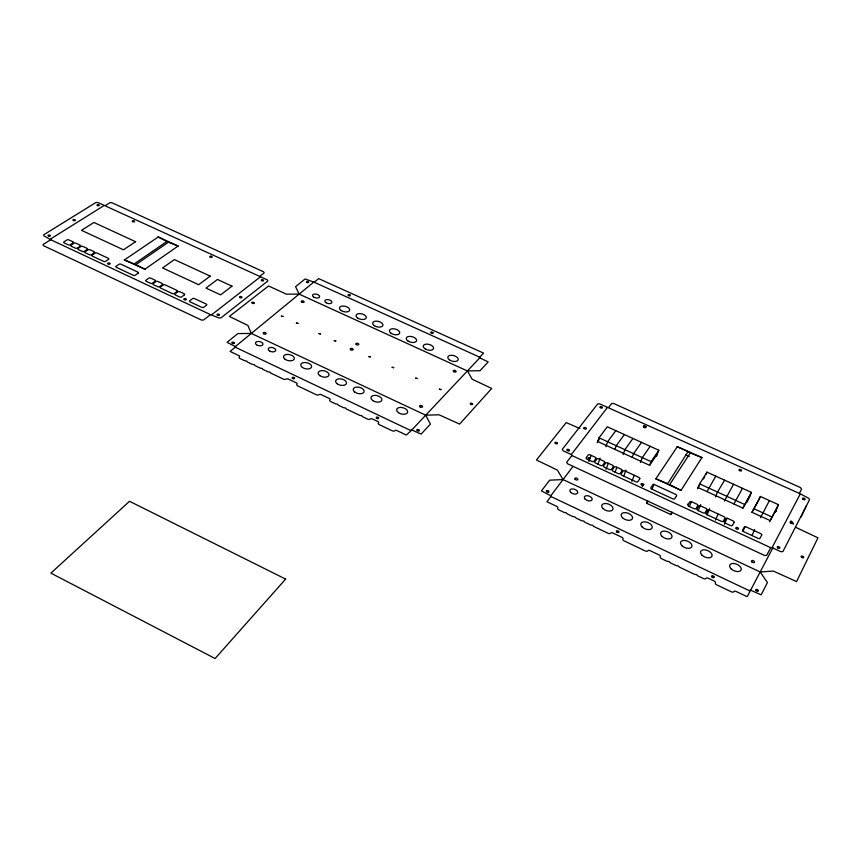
<?xml version="1.0" encoding="UTF-8"?>
<svg xmlns="http://www.w3.org/2000/svg" width="861" height="861" viewBox="0 0 861 861"><rect width="100%" height="100%" fill="white"/><g stroke="black" fill="none" stroke-linecap="round" stroke-linejoin="round"><path stroke-width="1.29" d="M588.924 461.485L591.098 455.415M597.254 442.715L599.019 437.808L607.296 426.787L658.826 450.238L656.469 456.33M597.9 464.219L600.095 458.16M605.843 446.655L607.618 441.747L615.819 430.661M606.036 469.406L608.253 463.347M614.894 449.377L616.25 445.697L624.365 434.557M615.077 472.172L616.885 467.329M623.073 454.565L624.903 449.657L632.943 438.453M623.708 476.165L625.99 470.106M632.2 457.309L633.588 453.639L641.542 442.371M631.899 481.385L634.213 475.326M640.423 462.529L642.295 457.621L650.173 446.299M599.202 439.487L597.695 441.499L649.614 465.317L651.034 461.625L658.826 450.238M672.269 512.37L670.859 514.577L646.546 503.244L647.472 500.865M652.143 488.962L654.016 484.205M670.859 514.577L671.828 512.198M689.317 506.537L691.308 501.694M697.593 488.757L699.616 483.871L706.946 472.14L751.427 492.384L747.154 502.092M705.934 474.572L706.946 472.14M698.185 510.638L700.714 504.6M706.999 491.62L715.782 476.155M707.075 514.727A1.668 0.936 22 0 1 706.042 513.21L707.828 510.25A1.668 0.936 22 0 1 709.819 510.153L723.94 516.675A1.679 0.936 22.3 0 1 724.984 518.182L723.251 521.174A1.679 0.936 22.3 0 1 721.249 521.282L707.075 514.727L709.636 508.722M715.426 496.948L717.493 492.061L724.65 480.19M715.491 520.098L718.074 514.06M724.381 501.059L733.55 484.248M724.435 524.241L727.05 518.204M733.906 503.965L742.473 488.305M699.423 485.41L698.088 487.552L742.925 508.108L751.427 492.384M742.957 531.366L745.099 526.545M776.805 508.334L770.175 520.614L751.976 512.263L760.403 496.474L778.462 504.686L775.148 511.961M758.789 500.112L760.403 496.474M751.997 535.553L754.71 529.526M760.511 517.633L769.422 500.575M769.626 521.82L778.462 504.686M775.374 512.295L776.461 509.906L775.255 512.144M801.139 516.944L806.294 505.741M770.735 547.693L766.699 555.377L764.676 555.506L567.56 463.767L566.689 462.325L571.887 455.534L571.306 454.586L563.137 450.798L562.276 449.388L597.695 403.895L599.6 403.841L799.331 493.385L808.511 498.153L809.598 499.606L782.897 551.578L780.895 551.707L772.069 547.618L770.735 547.693L571.887 455.534M799.331 493.385L801.613 489.048L800.536 487.617L613.57 403.443L611.676 403.497L608.727 407.35M772.069 547.618L800.063 494.343M749.78 590.56L750.092 589.979L761.146 594.833L767.452 582.542L760.177 571.973L563.051 479.577L549.684 480.18L541.418 490.942L551.309 495.979L546.95 501.748L556.884 506.451A1.636 0.958 19.1 0 1 557.756 507.947A2.174 1.281 19.2 0 0 558.907 509.927L563.783 512.241A2.185 1.291 19.4 0 0 565.634 512.564L566.441 512.941A2.185 1.291 19.5 0 0 567.69 514.103L572.576 516.417A2.185 1.291 19.6 0 0 574.438 516.74L575.245 517.117A2.185 1.291 19.7 0 0 576.493 518.279L581.401 520.604A2.196 1.291 19.8 0 0 583.263 520.927L584.07 521.314A2.196 1.291 20 0 0 585.329 522.476L590.248 524.812A2.196 1.291 20.1 0 0 592.11 525.124L592.928 525.511A2.196 1.302 20.2 0 0 594.198 526.684L608.038 533.26A2.206 1.302 20.6 0 0 610.772 533.099A1.657 0.979 20.7 0 1 612.817 532.981L621.997 537.339A1.657 0.979 20.9 0 1 622.944 538.878A2.217 1.302 21 0 0 624.203 540.934L645.233 550.922A2.228 1.313 21.6 0 0 647.956 550.749A1.679 0.99 21.7 0 1 650.001 550.62L659.311 555.044A1.679 0.99 21.9 0 1 660.301 556.604A2.249 1.324 22 0 0 661.614 558.703L666.683 561.103A2.249 1.324 22.2 0 0 668.556 561.415L669.395 561.813A2.249 1.324 22.3 0 0 670.741 563.029L675.81 565.44A2.249 1.324 22.4 0 0 677.693 565.752L678.533 566.161A2.26 1.324 22.5 0 0 679.889 567.367L694.181 574.158A2.271 1.335 22.9 0 0 696.065 574.481L696.915 574.879A2.271 1.335 23 0 0 698.271 576.106L703.405 578.538A2.271 1.335 23.1 0 0 706.117 578.355A1.711 1.001 23.2 0 1 708.151 578.205L714.329 581.132A1.711 1.001 23.4 0 1 715.383 582.746A2.282 1.335 23.5 0 0 716.793 584.899L731.28 591.776A2.292 1.335 23.8 0 0 733.992 591.572A1.722 1.001 23.9 0 1 736.015 591.432L746.67 596.479L747.348 596.425L750.146 591.098L550.911 496.496M750.609 590.215L772.887 547.747M751.976 512.263L758.164 501.22M742.925 508.108L749.813 496.033M703.426 478.996L704.761 476.865M681.148 490.135L701.78 457.804M646.546 503.244L647.989 501.07M656.007 478.555L677.295 446.719M642.317 486.487L643.737 484.377M649.614 465.317L657.406 453.898M550.825 495.753L572.974 466.447M571.306 454.586L607.457 407.382M410.869 430.252L411.31 429.779L421.147 434.073L430.403 424.107L425.711 415.196L251.304 333.433L237.84 333.594L227.089 342.323L235.763 346.757L230.081 351.439L238.874 355.604A1.518 0.861 10.7 0 1 239.39 356.863A2.034 1.141 10.8 0 0 240.068 358.542L244.384 360.587A2.034 1.152 10.9 0 0 246.149 360.899L246.859 361.233A2.034 1.152 10.9 0 0 247.828 362.223L252.155 364.278A2.034 1.152 11 0 0 253.93 364.58L254.641 364.924A2.034 1.152 11.1 0 0 255.609 365.914L259.947 367.97A2.034 1.152 11.2 0 0 261.722 368.282L262.444 368.626A2.034 1.162 11.3 0 0 263.423 369.627L267.771 371.694A2.034 1.162 11.4 0 0 269.547 371.995L270.268 372.339A2.045 1.162 11.5 0 0 271.247 373.34L283.484 379.152A2.045 1.162 11.8 0 0 286.229 379.088A1.539 0.872 11.9 0 1 288.295 379.044L296.41 382.897A1.539 0.883 12.1 0 1 296.98 384.189A2.045 1.173 12.2 0 0 297.755 385.922L316.31 394.736A2.056 1.184 12.6 0 0 319.065 394.672A1.539 0.893 12.7 0 1 321.121 394.618L329.343 398.514A1.55 0.893 12.9 0 1 329.957 399.838A2.066 1.195 13 0 0 330.764 401.603L335.23 403.723A2.066 1.195 13.1 0 0 337.028 404.035L337.77 404.39A2.066 1.195 13.2 0 0 338.814 405.423L343.291 407.544A2.066 1.195 13.3 0 0 345.089 407.856L345.831 408.211A2.066 1.195 13.4 0 0 346.875 409.255L359.478 415.239A2.077 1.205 13.7 0 0 361.276 415.551L361.975 415.798A2.077 1.205 13.8 0 0 363.084 416.95L367.604 419.092A2.077 1.205 14 0 0 370.359 419.016A1.561 0.904 14 0 1 372.415 418.952L377.85 421.524A1.561 0.904 14.2 0 1 378.517 422.88A2.088 1.216 14.3 0 0 379.4 424.699L392.164 430.758A2.088 1.216 14.6 0 0 394.908 430.661A1.571 0.915 14.7 0 1 396.964 430.597L406.349 435.042L411.095 430.704L235.257 347.187M479.728 357.207L314.2 282.236L318.635 278.598L483.581 353.118L479.34 357.616L488.176 361.921L480.029 370.693L467.394 370.951L299.133 294.118L286.379 294.161L268.524 285.992L229.381 316.45L247.893 325.426L251.304 333.433M411.773 429.994L479.771 357.81M688.187 504.115L687.573 504.288M235.344 346.563L313.361 282.419M314.2 282.236L305.085 278.964L295.581 286.681L299.133 294.118M210.504 314.631L203.519 320.044L201.496 320.066L43.362 245.622L43.05 244.535L50.734 239.724L210.504 314.631L218.909 317.924L220.922 317.913L267.836 280.998L267.34 279.89L97.874 202.507L95.969 202.475L43.631 234.849L43.933 235.914L50.734 239.724M260.173 276.037L264.166 272.948L263.67 271.85L111.855 202.712L109.95 202.69L105.548 205.445M211.849 314.62L260.506 276.768M144.896 269.213L177.85 246.214M124.641 259.774L158.004 237.13M50.53 239.003L104.267 205.424M760.177 571.973L773.35 571.069L796.565 581.573L817.95 537.824L795.79 527.362M425.711 415.196L439.056 414.798L459.645 424.086L491.706 388.462L472.129 379.195L467.394 370.951M643.91 425.56L646.363 426.669M690.576 452.703L677.058 446.611L702.167 457.675L690.307 452.929L669.707 484.528L681.223 490.501L655.587 478.694L667.727 483.613L688.068 451.605M685.679 454.963L689.274 456.599M579.819 428.487L566.215 422.579L536.457 459.989L557.401 470.117L563.051 479.577M599.019 437.808L651.034 461.625M699.616 483.871L744.539 504.438M753.612 508.593L771.843 516.944M791.044 520.883L793.422 524.123M472.076 403.96L472.603 404.401A1.259 0.71 16.1 0 1 471.914 404.648L470.978 404.444A1.259 0.71 16.1 0 1 470.343 403.917L470.935 403.895L470.375 403.368A1.259 0.71 16.1 0 1 471.053 403.12L472 403.325A1.259 0.71 16.1 0 1 472.635 403.852L472.076 403.96M439.401 389.172L440.94 389.624L439.401 389.172M431.426 332.529L430.877 332.701A1.195 0.635 14.7 0 0 431.479 333.185L432.373 333.368A1.195 0.635 14.7 0 0 433.029 333.164L432.48 332.916L433.083 332.669A1.195 0.635 14.7 0 0 432.48 332.195L431.598 332.002A1.195 0.635 14.7 0 0 430.93 332.206L431.426 332.529M417.531 430.07L416.928 430.285A1.302 0.753 15.2 0 0 417.574 430.834L418.543 431.049A1.302 0.753 15.2 0 0 419.275 430.78L418.672 430.5L419.329 430.199A1.302 0.753 15.2 0 0 418.683 429.65L417.714 429.445A1.302 0.753 15.2 0 0 416.982 429.704L417.531 430.07M417.208 378.528L415.669 378.194L417.208 378.528M393.692 367.647L392.153 367.324L393.692 367.647M376.86 417.714L376.246 417.919A1.291 0.753 14.2 0 0 376.881 418.468L377.85 418.683A1.291 0.753 14.2 0 0 378.582 418.424L378.001 418.145L378.668 417.843A1.291 0.753 14.2 0 0 378.033 417.294L377.064 417.09A1.291 0.753 14.2 0 0 376.322 417.348L376.86 417.714M370.381 356.863L368.852 356.54L370.381 356.863M349.76 295.323L350.223 295.7A1.173 0.613 12.9 0 1 349.544 295.893L348.662 295.71A1.173 0.613 12.9 0 1 348.102 295.248L348.673 295.248L348.188 294.785A1.173 0.613 12.9 0 1 348.866 294.591L349.749 294.774A1.173 0.613 12.9 0 1 350.309 295.237L349.76 295.323M335.801 340.881L334.262 340.665L335.801 340.881M320.583 333.842L319.054 333.627L320.583 333.842M292.815 377.904L292.191 378.097A1.27 0.732 12 0 0 292.783 378.625L293.741 378.829A1.27 0.732 12 0 0 294.494 378.592L293.924 378.323L294.613 378.044A1.27 0.732 12 0 0 294.021 377.516L293.074 377.312A1.27 0.732 12 0 0 292.31 377.548L292.815 377.904M308.098 282.139L308.55 282.516A1.173 0.613 12 0 1 307.861 282.709L306.979 282.526A1.173 0.613 12 0 1 306.43 282.064L307.011 282.064L306.538 281.612A1.173 0.613 12 0 1 307.226 281.418L308.098 281.601A1.173 0.613 12 0 1 308.647 282.064L308.098 282.139M297.928 323.359L296.399 323.144L297.928 323.359M803.033 557.132L803.668 557.53A1.388 0.764 24.2 0 1 803.055 557.842L802.065 557.637A1.388 0.764 24.2 0 1 801.268 557.013L801.86 556.981L801.139 556.357A1.388 0.764 24.2 0 1 801.752 556.045L802.743 556.249A1.388 0.764 24.2 0 1 803.539 556.873L803.033 557.132M282.935 316.428L281.407 316.213L282.935 316.428M757.658 590.506L758.315 590.926A1.431 0.829 24.2 0 1 757.658 591.27L756.636 591.055A1.431 0.829 24.2 0 1 755.829 590.409L756.442 590.355L755.721 589.71A1.431 0.829 24.2 0 1 756.367 589.365L757.4 589.581A1.431 0.829 24.2 0 1 758.197 590.226L757.658 590.506M253.64 302.943L254.092 303.33A1.205 0.646 11 0 1 253.36 303.535L252.456 303.341A1.205 0.646 11 0 1 251.907 302.868L252.51 302.857L252.036 302.383A1.205 0.646 11 0 1 252.768 302.179L253.672 302.372A1.205 0.646 11 0 1 254.221 302.846L253.64 302.943M233.74 342.947L234.203 343.367A1.259 0.7 10.6 0 1 233.439 343.593L232.502 343.388A1.259 0.7 10.6 0 1 231.943 342.882L232.567 342.872L232.083 342.366A1.259 0.7 10.6 0 1 232.847 342.14L233.783 342.344A1.259 0.7 10.6 0 1 234.343 342.85L233.74 342.947M712.262 576.472L711.681 576.848A1.421 0.829 23.3 0 0 712.467 577.494L713.489 577.709A1.421 0.829 23.3 0 0 714.156 577.376L713.446 576.73L714.07 576.687A1.421 0.829 23.3 0 0 713.285 576.041L712.251 575.826A1.421 0.829 23.3 0 0 711.595 576.16L712.262 576.472M618.263 531.84L618.865 532.238A1.378 0.807 20.7 0 1 618.176 532.55L617.165 532.335A1.378 0.807 20.7 0 1 616.433 531.721L617.057 531.689L616.39 531.065A1.378 0.807 20.7 0 1 617.079 530.753L618.09 530.968A1.378 0.807 20.7 0 1 618.833 531.581L618.263 531.84M589.742 458.45L588.149 457.977L589.742 458.45M548.22 491.577L548.801 491.965A1.345 0.786 18.7 0 1 548.102 492.255L547.101 492.051A1.345 0.786 18.7 0 1 546.401 491.459L547.026 491.427L546.401 490.835A1.345 0.786 18.7 0 1 547.101 490.544L548.091 490.748A1.345 0.786 18.7 0 1 548.791 491.34L548.22 491.577M556.809 443.254L557.379 443.609A1.291 0.721 18.2 0 1 556.701 443.867L555.754 443.673A1.291 0.721 18.2 0 1 555.076 443.114L555.668 443.092L555.065 442.543A1.291 0.721 18.2 0 1 555.732 442.274L556.69 442.479A1.291 0.721 18.2 0 1 557.368 443.028L556.809 443.254M761.684 535.144L760.037 538.19A1.7 0.947 23.2 0 1 758.035 538.319L743.678 531.668A1.69 0.947 22.9 0 1 742.602 530.128L744.291 527.104A1.69 0.936 22.8 0 1 746.283 526.986L760.597 533.594A1.7 0.936 23.2 0 1 761.684 535.144M734.121 522.401L732.399 525.404A1.69 0.936 22.5 0 1 730.397 525.522L725.317 523.165A1.679 0.936 22.4 0 1 724.262 521.648L726.006 518.656A1.679 0.936 22.4 0 1 727.997 518.537L733.066 520.883A1.679 0.936 22.5 0 1 734.121 522.401M706.816 509.787L705.041 512.747A1.668 0.936 21.9 0 1 703.039 512.855L698.002 510.519A1.668 0.936 21.8 0 1 696.98 509.023L698.788 506.074A1.668 0.926 21.8 0 1 700.779 505.977L705.794 508.291A1.668 0.926 21.9 0 1 706.816 509.787M697.776 505.611L695.979 508.55A1.668 0.936 21.7 0 1 693.977 508.657L688.951 506.333A1.668 0.936 21.6 0 1 687.95 504.837L689.769 501.909A1.657 0.926 21.5 0 1 691.77 501.812L696.764 504.126A1.657 0.926 21.7 0 1 697.776 505.611M676.552 495.807L674.701 498.713A1.657 0.926 21.2 0 1 672.699 498.81L651.831 489.156A1.647 0.926 20.6 0 1 650.873 487.681L652.778 484.829A1.636 0.915 20.6 0 1 654.78 484.732L675.573 494.332A1.647 0.926 21.1 0 1 676.552 495.807M639.745 478.802L637.807 481.643A1.636 0.926 20.3 0 1 635.795 481.729L622.062 475.369A1.625 0.915 19.9 0 1 621.136 473.927L623.116 471.118A1.625 0.915 19.9 0 1 625.108 471.032L638.797 477.349A1.636 0.915 20.2 0 1 639.745 478.802M622.137 470.666L620.157 473.475A1.625 0.915 19.8 0 1 618.144 473.561L613.258 471.301A1.625 0.915 19.7 0 1 612.343 469.858L614.345 467.071A1.625 0.915 19.7 0 1 616.347 466.985L621.212 469.234A1.625 0.915 19.8 0 1 622.137 470.666M613.376 466.619L611.375 469.406A1.625 0.915 19.6 0 1 609.362 469.493L604.497 467.243A1.625 0.915 19.5 0 1 603.593 465.812L605.606 463.035A1.614 0.904 19.5 0 1 607.608 462.949L612.462 465.188A1.614 0.904 19.6 0 1 613.376 466.619M604.637 462.583L602.614 465.36A1.614 0.915 19.4 0 1 600.612 465.446L595.758 463.196A1.614 0.915 19.3 0 1 594.865 461.776L596.899 459.01A1.614 0.904 19.3 0 1 598.901 458.924L603.733 461.162A1.614 0.904 19.4 0 1 604.637 462.583M595.93 458.558L593.896 461.324A1.614 0.915 19.2 0 1 591.884 461.41L587.051 459.171A1.614 0.904 19 0 1 586.158 457.74L588.224 454.995A1.614 0.904 19 0 1 590.226 454.92L595.037 457.148A1.614 0.904 19.2 0 1 595.93 458.558M285.637 579.098L215.089 658.525L50.896 573.125L129.516 501.285L285.637 579.098M206.543 305.138L203.713 307.302A1.474 0.796 9.9 0 1 201.711 307.312L190.195 301.931A1.474 0.796 9.6 0 1 189.743 300.769L192.595 298.627A1.464 0.786 9.7 0 1 194.597 298.616L206.07 303.976A1.464 0.796 9.9 0 1 206.543 305.138M231.986 286.153L220.61 294.871L205.973 288.08L217.467 279.448L231.986 286.153M184.426 294.806L181.563 296.937A1.464 0.786 9.4 0 1 179.551 296.948L175.472 295.032A1.464 0.786 9.3 0 1 175.041 293.881L177.915 291.761A1.464 0.786 9.4 0 1 179.917 291.761L183.985 293.655A1.464 0.786 9.5 0 1 184.426 294.806M210.235 276.123L198.687 284.7L162.578 267.954L174.406 259.591L210.235 276.123M177.097 291.384L174.223 293.504A1.464 0.786 9.3 0 1 172.211 293.504L160.835 288.177A1.464 0.786 9 0 1 160.415 287.036L163.321 284.948A1.464 0.775 9.1 0 1 165.312 284.937L176.666 290.243A1.464 0.786 9.3 0 1 177.097 291.384M162.503 284.571L159.608 286.659A1.464 0.786 9 0 1 157.595 286.659L153.549 284.765A1.464 0.786 8.9 0 1 153.14 283.635L156.045 281.547A1.464 0.775 9 0 1 158.047 281.547L162.083 283.43A1.464 0.775 9 0 1 162.503 284.571M155.249 281.17L152.332 283.258A1.464 0.775 8.8 0 1 150.32 283.258L146.284 281.364A1.464 0.775 8.7 0 1 145.875 280.234L148.802 278.168A1.453 0.775 8.8 0 1 150.804 278.168L154.829 280.04A1.464 0.775 8.9 0 1 155.249 281.17M145.089 269.299L124.178 259.861L134.219 263.929L166.873 241.478L158.069 236.861L178.292 246.128L168.433 242.189L135.812 264.671L145.089 269.299M138.18 273.195L135.231 275.251A1.464 0.775 8.5 0 1 133.218 275.251L116.439 267.394A1.453 0.764 8.2 0 1 116.063 266.286L119.044 264.262A1.453 0.764 8.2 0 1 121.046 264.262L137.782 272.076A1.453 0.775 8.6 0 1 138.18 273.195M108.551 259.355L105.548 261.357A1.453 0.764 7.9 0 1 103.535 261.357L92.471 256.18A1.453 0.753 7.7 0 1 92.116 255.082L95.141 253.091A1.453 0.753 7.8 0 1 97.142 253.102L108.185 258.246A1.453 0.764 8 0 1 108.551 259.355M135.575 241.693L123.467 249.808L81.494 230.328L93.903 222.472L135.575 241.693M94.355 252.725L91.331 254.705A1.453 0.753 7.7 0 1 89.329 254.695L85.39 252.854A1.453 0.753 7.6 0 1 85.045 251.767L88.08 249.787A1.442 0.753 7.7 0 1 90.082 249.798L94 251.627A1.442 0.753 7.7 0 1 94.355 252.725M87.295 249.421L84.26 251.401A1.453 0.753 7.5 0 1 82.247 251.39L78.329 249.55A1.453 0.753 7.5 0 1 77.985 248.463L81.031 246.494A1.442 0.753 7.5 0 1 83.033 246.504L86.95 248.334A1.442 0.753 7.6 0 1 87.295 249.421M80.256 246.128L77.199 248.097A1.453 0.753 7.4 0 1 75.187 248.086L71.28 246.246A1.453 0.753 7.4 0 1 70.946 245.17L74.003 243.211A1.442 0.743 7.4 0 1 76.005 243.222L79.912 245.041A1.442 0.753 7.5 0 1 80.256 246.128M73.228 242.845L70.161 244.804A1.453 0.753 7.3 0 1 68.159 244.793L64.252 242.963A1.442 0.743 7.2 0 1 63.929 241.887L66.997 239.939A1.442 0.743 7.3 0 1 68.998 239.95L72.894 241.769A1.442 0.743 7.4 0 1 73.228 242.845M356.303 344.551A1.518 0.829 13.3 0 0 358.768 344.518A1.518 0.829 13.3 0 0 356.874 343.216A1.518 0.829 13.3 0 0 356.303 344.551M350.685 349.717A1.528 0.839 13.2 0 0 353.161 349.684A1.528 0.839 13.2 0 0 351.256 348.371A1.528 0.839 13.2 0 0 350.685 349.717M449.668 360.038A5.349 2.895 15.3 0 0 458.16 359.876A5.349 2.895 15.3 0 0 451.218 355.259A5.349 2.895 15.3 0 0 449.668 360.038M357.659 318.075A5.252 2.809 13.2 0 0 366.173 317.989A5.252 2.809 13.2 0 0 359.586 313.565A5.252 2.809 13.2 0 0 357.659 318.075M391.12 333.336A5.284 2.841 14 0 0 399.622 333.229A5.284 2.841 14 0 0 392.917 328.73A5.284 2.841 14 0 0 391.12 333.336M374.341 325.684A5.274 2.82 13.6 0 0 382.844 325.587A5.274 2.82 13.6 0 0 376.192 321.121A5.274 2.82 13.6 0 0 374.341 325.684M408.017 341.042A5.306 2.852 14.4 0 0 416.52 340.924A5.306 2.852 14.4 0 0 409.739 336.382A5.306 2.852 14.4 0 0 408.017 341.042M425.022 348.802A5.327 2.874 14.8 0 0 433.524 348.662A5.327 2.874 14.8 0 0 426.679 344.099A5.327 2.874 14.8 0 0 425.022 348.802M341.085 310.52A5.231 2.787 12.9 0 0 349.598 310.455A5.231 2.787 12.9 0 0 343.087 306.053A5.231 2.787 12.9 0 0 341.085 310.52M313.652 297.045A3.595 1.905 12.2 0 0 319.528 297.013A3.595 1.905 12.2 0 0 315.104 294.021A3.595 1.905 12.2 0 0 313.652 297.045M325.921 302.641A3.605 1.916 12.5 0 0 331.808 302.609A3.605 1.916 12.5 0 0 327.341 299.585A3.605 1.916 12.5 0 0 325.921 302.641M453.758 371.672A1.474 0.807 15.5 0 0 456.093 371.618A1.474 0.807 15.5 0 0 454.188 370.338A1.474 0.807 15.5 0 0 453.758 371.672M263.649 333.724A1.485 0.818 11.2 0 0 266.103 333.691A1.485 0.818 11.2 0 0 264.316 332.421A1.485 0.818 11.2 0 0 263.649 333.724M301.737 302.05A1.431 0.764 12 0 0 304.084 302.039A1.431 0.764 12 0 0 302.329 300.844A1.431 0.764 12 0 0 301.737 302.05M420.103 406.887A1.528 0.872 15.1 0 0 422.547 406.822A1.528 0.872 15.1 0 0 420.588 405.456A1.528 0.872 15.1 0 0 420.103 406.887M319.808 375.644A5.553 3.143 12.7 0 0 328.891 375.45A5.553 3.143 12.7 0 0 322.025 370.607A5.553 3.143 12.7 0 0 319.808 375.644M337.34 383.898A5.575 3.164 13.1 0 0 346.413 383.683A5.575 3.164 13.1 0 0 339.471 378.797A5.575 3.164 13.1 0 0 337.34 383.898M354.98 392.207A5.596 3.186 13.6 0 0 364.052 391.97A5.596 3.186 13.6 0 0 357.046 387.052A5.596 3.186 13.6 0 0 354.98 392.207M285.12 359.317A5.521 3.1 11.8 0 0 294.204 359.145A5.521 3.1 11.8 0 0 287.477 354.377A5.521 3.1 11.8 0 0 285.12 359.317M302.405 367.453A5.543 3.121 12.3 0 0 311.488 367.27A5.543 3.121 12.3 0 0 304.686 362.47A5.543 3.121 12.3 0 0 302.405 367.453M372.748 400.569A5.618 3.207 14 0 0 381.821 400.322A5.618 3.207 14 0 0 374.739 395.36A5.618 3.207 14 0 0 372.748 400.569M256.556 344.787A3.799 2.109 11.1 0 0 262.831 344.691A3.799 2.109 11.1 0 0 258.268 341.44A3.799 2.109 11.1 0 0 256.556 344.787M398.514 412.699A5.65 3.24 14.7 0 0 407.576 412.419A5.65 3.24 14.7 0 0 400.387 407.404A5.65 3.24 14.7 0 0 398.514 412.699M269.353 350.814A3.799 2.12 11.4 0 0 275.628 350.707A3.799 2.12 11.4 0 0 271.032 347.435A3.799 2.12 11.4 0 0 269.353 350.814M261.572 280.589A1.184 0.624 11.1 0 0 263.531 280.589A1.184 0.624 11.1 0 0 262.11 279.61A1.184 0.624 11.1 0 0 261.572 280.589M97.497 205.575A1.152 0.57 8 0 0 99.295 205.338A1.152 0.57 8 0 0 97.67 204.595A1.152 0.57 8 0 0 97.497 205.575M48.485 236.043A1.205 0.613 7 0 0 50.39 235.774A1.205 0.613 7 0 0 48.711 234.988A1.205 0.613 7 0 0 48.485 236.043M217.413 315.126A1.227 0.667 10.2 0 0 219.458 315.104A1.227 0.667 10.2 0 0 218.016 314.071A1.227 0.667 10.2 0 0 217.413 315.126M132.562 221.589A1.162 0.581 8.6 0 0 134.51 221.611A1.162 0.581 8.6 0 0 133.207 220.685A1.162 0.581 8.6 0 0 132.562 221.589M108.282 264.047A1.216 0.635 8 0 0 110.165 263.757A1.216 0.635 8 0 0 108.443 262.949A1.216 0.635 8 0 0 108.282 264.047M210.192 257.084A1.173 0.603 10.1 0 0 212.14 257.095A1.173 0.603 10.1 0 0 210.773 256.147A1.173 0.603 10.1 0 0 210.192 257.084M184.232 299.585A1.227 0.657 9.5 0 0 186.288 299.574A1.227 0.657 9.5 0 0 184.867 298.552A1.227 0.657 9.5 0 0 184.232 299.585M239.896 297.529A1.248 0.667 10.7 0 0 241.973 297.519A1.248 0.667 10.7 0 0 240.477 296.475A1.248 0.667 10.7 0 0 239.896 297.529M73.433 220.534A1.227 0.624 7.5 0 0 75.348 220.276A1.227 0.624 7.5 0 0 73.637 219.48A1.227 0.624 7.5 0 0 73.433 220.534M642.145 527.007A6.016 3.487 21.2 0 0 651.938 528.245A6.016 3.487 21.2 0 0 645.449 521.863A6.016 3.487 21.2 0 0 642.145 527.007M661.958 536.328A6.059 3.498 21.7 0 0 671.774 537.565A6.059 3.498 21.7 0 0 665.176 531.119A6.059 3.498 21.7 0 0 661.958 536.328M681.912 545.723A6.092 3.519 22.2 0 0 691.738 546.95A6.092 3.519 22.2 0 0 685.055 540.45A6.092 3.519 22.2 0 0 681.912 545.723M602.958 508.56A5.952 3.455 20.1 0 0 612.709 509.798A5.952 3.455 20.1 0 0 606.413 503.534A5.952 3.455 20.1 0 0 602.958 508.56M622.481 517.752A5.984 3.466 20.7 0 0 632.254 518.989A5.984 3.466 20.7 0 0 625.861 512.661A5.984 3.466 20.7 0 0 622.481 517.752M702.016 555.184A6.135 3.53 22.7 0 0 711.864 556.41A6.135 3.53 22.7 0 0 705.073 549.845A6.135 3.53 22.7 0 0 702.016 555.184M570.735 492.363A4.068 2.357 19.2 0 0 577.451 493.235A4.068 2.357 19.2 0 0 573.222 488.962A4.068 2.357 19.2 0 0 570.735 492.363M731.172 568.906A6.199 3.552 23.4 0 0 741.052 570.133A6.199 3.552 23.4 0 0 734.11 563.481A6.199 3.552 23.4 0 0 731.172 568.906M585.179 499.154A4.09 2.368 19.6 0 0 591.905 500.026A4.09 2.368 19.6 0 0 587.632 495.732A4.09 2.368 19.6 0 0 585.179 499.154M751.847 561.932A1.679 0.958 23.6 0 0 754.516 562.265A1.679 0.958 23.6 0 0 752.622 560.479A1.679 0.958 23.6 0 0 751.847 561.932M575.137 479.297A1.593 0.915 19.1 0 0 577.763 479.642A1.593 0.915 19.1 0 0 576.117 477.984A1.593 0.915 19.1 0 0 575.137 479.297M802.904 499.186A1.367 0.721 23.1 0 0 805.067 499.466A1.367 0.721 23.1 0 0 803.485 498.067A1.367 0.721 23.1 0 0 802.904 499.186M600.3 407.576A1.281 0.689 18.6 0 0 602.409 407.866A1.281 0.689 18.6 0 0 601.053 406.586A1.281 0.689 18.6 0 0 600.3 407.576M567.205 450.378A1.335 0.753 18.6 0 0 569.422 450.669A1.335 0.753 18.6 0 0 568.034 449.302A1.335 0.753 18.6 0 0 567.205 450.378M777.612 547.79A1.431 0.796 23.7 0 0 779.872 548.07A1.431 0.796 23.7 0 0 778.247 546.563A1.431 0.796 23.7 0 0 777.612 547.79M641.38 484.711A1.367 0.764 20.4 0 0 643.608 485.012A1.367 0.764 20.4 0 0 642.145 483.591A1.367 0.764 20.4 0 0 641.38 484.711M643.673 427.185A1.302 0.7 19.6 0 0 645.793 427.476A1.302 0.7 19.6 0 0 644.394 426.173A1.302 0.7 19.6 0 0 643.673 427.185M739.373 470.461A1.335 0.721 21.7 0 0 741.515 470.741A1.335 0.721 21.7 0 0 740.008 469.374A1.335 0.721 21.7 0 0 739.373 470.461M736.209 528.622A1.41 0.786 22.7 0 0 738.458 528.902A1.41 0.786 22.7 0 0 736.887 527.427A1.41 0.786 22.7 0 0 736.209 528.622M584.059 428.53A1.367 0.753 18.6 0 0 586.309 428.843A1.367 0.753 18.6 0 0 584.888 427.465A1.367 0.753 18.6 0 0 584.059 428.53M790.506 522.961A1.453 0.786 23.4 0 0 792.798 523.262A1.453 0.786 23.4 0 0 791.13 521.744A1.453 0.786 23.4 0 0 790.506 522.961"/></g></svg>
